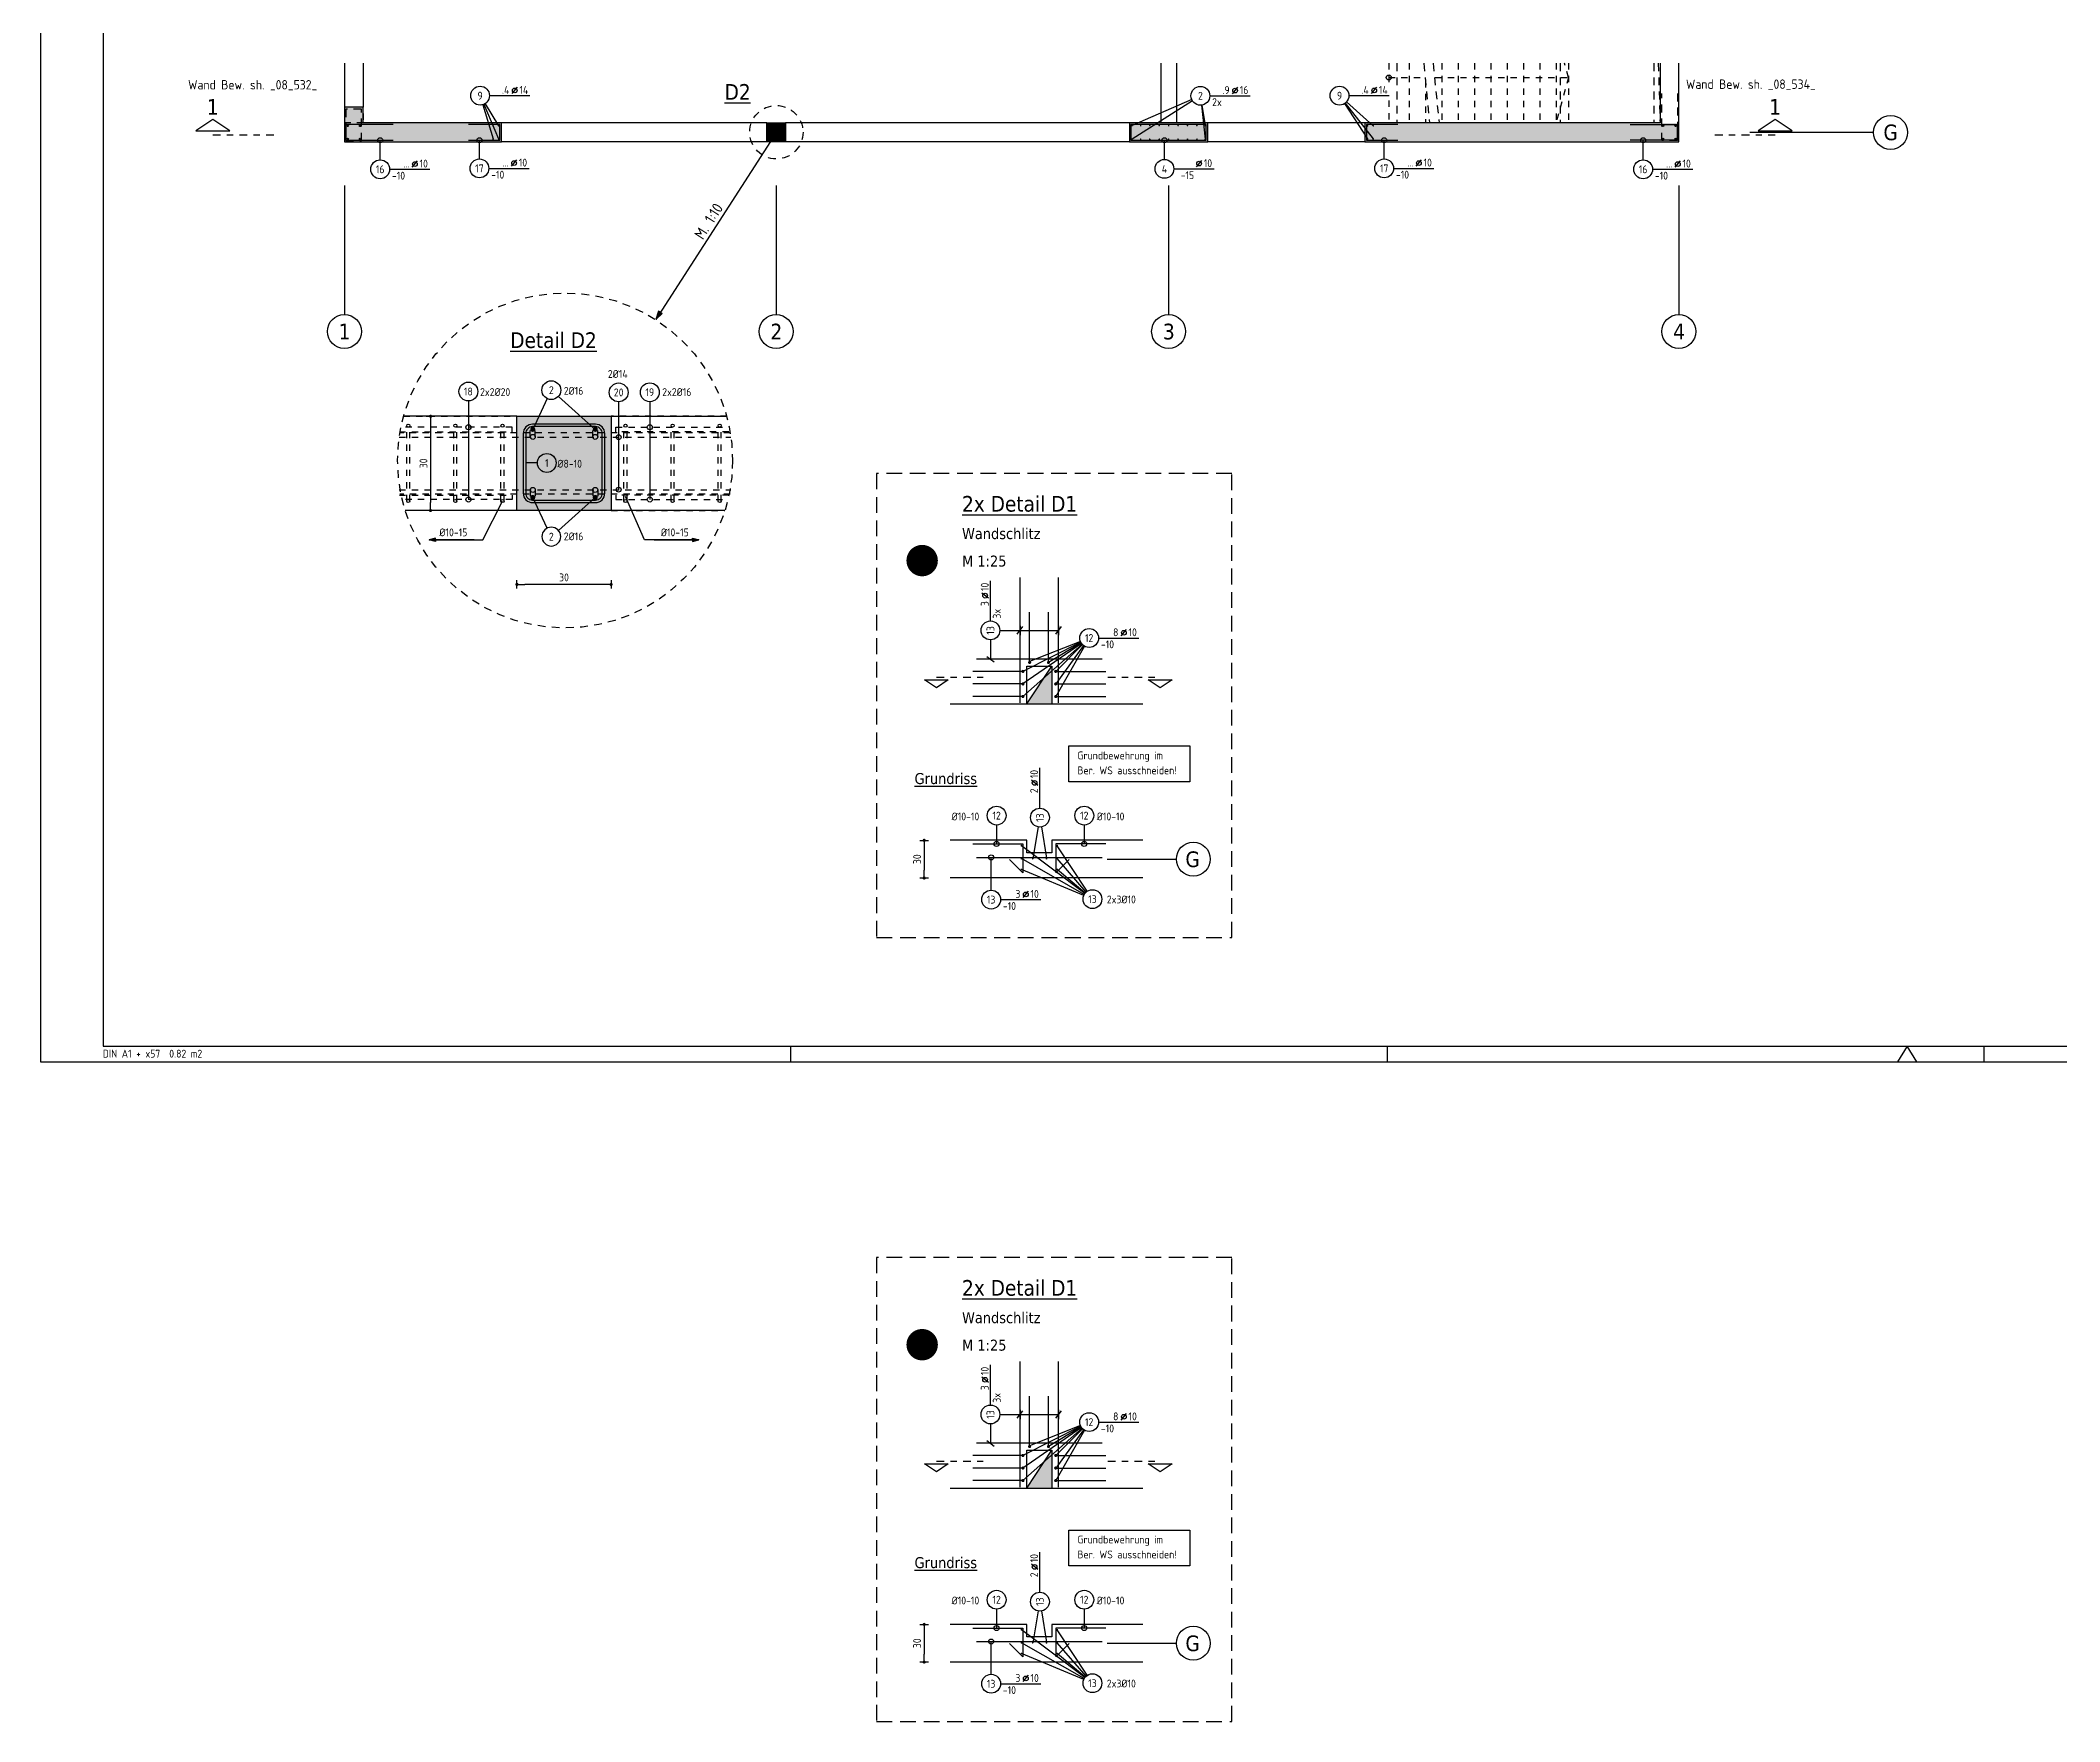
# Model space of a CAD drawing. Extents: x 44 to 147, y 26 to 69.
# Drawn here: x 43.89 to 76.04, y 25.52 to 52.3 of the extents above; entities that cross this region are included whole.
import ezdxf
from ezdxf.enums import TextEntityAlignment as Align

# ---------------------------------------------------------------- set-up
doc = ezdxf.new("R2010")
doc.units = 0
doc.header["$LTSCALE"] = 0.5
for name, pattern in [('AUSGEZOGEN', [1000.01, 1000, 0.01]), ('DASHDOTSMALL', [1.05, 0.5, -0.25, 0.05, -0.25]), ('DOT', [0.175, 0.05, -0.125]), ('HIDDEN', [0.375, 0.25, -0.125]), ('HIDDEN2', [0.187, 0.125, -0.062]), ('HIDDEN4', [0.12, 0.02, -0.1]), ('PUNKT', [0.175, 0.05, -0.125]), ('STRICHLINIE', [0.75, 0.5, -0.25]), ('STRICHPUNKT2', [0.55, 0.25, -0.125, 0.05, -0.125]), ('VERDECKT', [0.375, 0.25, -0.125])]:
    doc.linetypes.add(name, pattern=pattern)
for name, color, linetype in [('ACHSEN', 7, 'Continuous'), ('BETON', 7, 'Continuous'), ('Brüstung EG', 7, 'Continuous'), ('DETAIL', 7, 'Continuous'), ('DRUEBER', 7, 'Continuous'), ('grau_hell', 7, 'Continuous'), ('grau_mittel', 7, 'Continuous'), ('HILFE', 7, 'Continuous'), ('MASSE', 7, 'Continuous'), ('OBJEKT', 7, 'Continuous'), ('RAHMEN', 7, 'Continuous'), ('RND', 7, 'Continuous'), ('SCHNITTE', 7, 'Continuous'), ('SFP_Achsen', 7, 'Continuous'), ('TEXT', 7, 'Continuous'), ('VERDECKT', 7, 'Continuous')]:
    doc.layers.add(name, color=color, linetype=linetype)
doc.layers.add('NOPLOT', color=7, linetype='Continuous', plot=False)
doc.styles.add('helv', font='tahoma.ttf')
doc.styles.add('txt', font='isocp.shx')
doc.dimstyles.new('DOT_I', dxfattribs={"dimscale": 0.5, "dimtxt": 0.25, "dimasz": 0.25, "dimexe": 0.1, "dimexo": 0.3, "dimgap": 0.1, "dimtad": 1, "dimdec": 3, "dimzin": 3, "dimtxsty": 'txt', "dimblk": 'DOT', "dimblk1": 'DOT', "dimblk2": 'DOT', "dimsah": 1, "dimcen": 0.1, "dimse1": 1, "dimse2": 1, "dimazin": 0, "dimtfac": 1, "dimtdec": 4, "dimtix": 1, "dimtmove": 2, "dimatfit": 3, "dimfxl": 0, "dimtvp": 1, "dimtolj": 1, "dimtzin": 0, "dimarcsym": 0})

# ---------------------------------------------------------------- blocks, each defined once
blk = doc.blocks.new('RND_LEI')
at = {"layer": 'RND', "color": 7, "linetype": 'Continuous'}
blk.add_line((1.022, 0.066), (1.19, 0.27), dxfattribs=at)
for centre, radius in [((0, 0), 0.3), ((1.106, 0.168), 0.075)]:
    blk.add_circle(centre, radius, dxfattribs=at)
at = {"layer": 'RND', "color": 7, "linetype": 'Continuous', "style": 'txt'}
blk.add_attdef('POSL', text='', height=0.25, dxfattribs=at).set_placement((0, 0), align=Align.MIDDLE)
blk.add_attdef('ANZ', text='', height=0.25, dxfattribs=at).set_placement((0.931, 0.057), align=Align.RIGHT)
for tag, p in [('DUM', (1.253, 0.057)), ('ABSTD', (1.674, 0.057)), ('POSTXT', (0.374, -0.327))]:
    blk.add_attdef(tag, p, '', height=0.25, dxfattribs=at)
blk = doc.blocks.new('lei_gre')
at = {"layer": 'RND', "color": 7, "linetype": 'Continuous'}
for p, q in [((-0.09, -0.12), (0.09, 0.12)), ((0, 0.15), (0, -0.15))]:
    blk.add_line(p, q, dxfattribs=at)
blk = doc.blocks.new('SCHN-2')
at = {"layer": 'SCHNITTE', "color": 6, "linetype": 'Continuous'}
blk.add_lwpolyline([(0.378, 0.088), (0, 0.34), (-0.378, 0.088)], close=True, dxfattribs=at)
at = {"layer": 'SCHNITTE', "color": 1, "linetype": 'DASHDOTSMALL', "style": 'helv'}
blk.add_attdef('SCHN-2', text='', height=0.35, dxfattribs=at).set_placement((0, 0.45), align=Align.CENTER)
blk = doc.blocks.new('RND_HIN')
at = {"layer": 'RND', "color": 7, "linetype": 'Continuous'}
blk.add_circle((0, 0), 0.3, dxfattribs=at)
at = {"layer": 'RND', "color": 7, "linetype": 'Continuous', "style": 'txt'}
blk.add_attdef('POSI', text='', height=0.25, dxfattribs=at).set_placement((0, 0), align=Align.MIDDLE)
blk = doc.blocks.new('DOT')
at = {"layer": 'MASSE', "color": 7, "linetype": 'Continuous'}
for p, q in [((0, 0), (-1, 0)), ((0, 0.54), (0, -0.54))]:
    blk.add_line(p, q, dxfattribs=at)
at = {"layer": 'MASSE', "color": 7, "linetype": 'Continuous', "const_width": 0.2}
blk.add_lwpolyline([(-0.1, 0, 1), (0.1, 0, 1)], format="xyb", close=True, dxfattribs=at)
blk = doc.blocks.new('*D16')
at = {"layer": 'DEFPOINTS', "color": 0, "linetype": 'AUSGEZOGEN', "transparency": 16777216}
for p in [(57.961, 39.555), (57.961, 38.955), (57.961, 38.955)]:
    blk.add_point(p, dxfattribs=at)
at = {"layer": 'MASSE', "color": 0, "linetype": 'AUSGEZOGEN', "lineweight": -2, "transparency": 16777216}
blk.add_line((57.961, 39.43), (57.961, 39.08), dxfattribs=at)
at = {"layer": 'MASSE', "color": 0, "linetype": 'AUSGEZOGEN', "lineweight": -2, "transparency": 16777216, "xscale": 0.125, "yscale": 0.125, "zscale": 0.125}
for p, rotation in [((57.961, 39.555), 90), ((57.961, 38.955), 270)]:
    blk.add_blockref('DOT', p, dxfattribs=dict(at, rotation=rotation))
at = {"layer": 'MASSE', "color": 0, "linetype": 'AUSGEZOGEN', "transparency": 16777216, "insert": (57.848, 39.255), "char_height": 0.125, "attachment_point": 5, "rotation": 90, "style": 'txt'}
blk.add_mtext('\\A1;30', dxfattribs=at)
blk = doc.blocks.new('Pfeillinie')
at = {"layer": 'TEXT', "linetype": 'Continuous'}
blk.add_hatch(color=7, dxfattribs=at).paths.add_polyline_path([(0, 0), (-0.8, 0.2), (-0.8, 0), (-0.8, -0.2)])
at = {"layer": 'TEXT', "color": 7, "linetype": 'Continuous'}
for p, q in [((-0.8, 0), (-0.8, 0.2)), ((-0.8, 0.2), (0, 0)), ((-0.8, 0), (-0.8, -0.2)), ((-0.8, -0.2), (0, 0))]:
    blk.add_line(p, q, dxfattribs=at)
blk = doc.blocks.new('*D17')
at = {"layer": 'DEFPOINTS', "color": 0, "linetype": 'AUSGEZOGEN', "transparency": 16777216}
for p in [(50.101, 46.309), (50.101, 44.809), (50.101, 44.809)]:
    blk.add_point(p, dxfattribs=at)
at = {"layer": 'MASSE', "color": 0, "linetype": 'AUSGEZOGEN', "lineweight": -2, "transparency": 16777216}
blk.add_line((50.101, 46.184), (50.101, 44.934), dxfattribs=at)
at = {"layer": 'MASSE', "color": 0, "linetype": 'AUSGEZOGEN', "lineweight": -2, "transparency": 16777216, "xscale": 0.125, "yscale": 0.125, "zscale": 0.125}
for p, rotation in [((50.101, 46.309), 90), ((50.101, 44.809), 270)]:
    blk.add_blockref('DOT', p, dxfattribs=dict(at, rotation=rotation))
at = {"layer": 'MASSE', "color": 0, "linetype": 'AUSGEZOGEN', "transparency": 16777216, "insert": (49.988, 45.559), "char_height": 0.125, "attachment_point": 5, "rotation": 90, "style": 'txt'}
blk.add_mtext('\\A1;30', dxfattribs=at)
blk = doc.blocks.new('*D18')
at = {"layer": 'DEFPOINTS', "color": 0, "linetype": 'AUSGEZOGEN', "transparency": 16777216}
for p in [(51.476, 43.631), (51.476, 43.631), (52.976, 43.631)]:
    blk.add_point(p, dxfattribs=at)
at = {"layer": 'MASSE', "color": 0, "linetype": 'AUSGEZOGEN', "lineweight": -2, "transparency": 16777216}
blk.add_line((52.851, 43.631), (51.601, 43.631), dxfattribs=at)
at = {"layer": 'MASSE', "color": 0, "linetype": 'AUSGEZOGEN', "lineweight": -2, "transparency": 16777216, "xscale": 0.125, "yscale": 0.125, "zscale": 0.125, "rotation": 180}
blk.add_blockref('DOT', (51.476, 43.631), dxfattribs=at)
at = {"layer": 'MASSE', "color": 0, "linetype": 'AUSGEZOGEN', "lineweight": -2, "transparency": 16777216, "xscale": 0.125, "yscale": 0.125, "zscale": 0.125}
blk.add_blockref('DOT', (52.976, 43.631), dxfattribs=at)
at = {"layer": 'MASSE', "color": 0, "linetype": 'AUSGEZOGEN', "transparency": 16777216, "insert": (52.226, 43.743), "char_height": 0.125, "attachment_point": 5, "style": 'txt'}
blk.add_mtext('\\A1;30', dxfattribs=at)
blk = doc.blocks.new('A1-57-0')
at = {"layer": 'RAHMEN'}
for p, q in [((0, 59.4), (0, 0)), ((0, 0), (137.9, 0))]:
    blk.add_line(p, q, dxfattribs=at)
at = {"layer": 'RAHMEN', "color": 5}
for p, q in [((2, 58.9), (2, 0.5)), ((2, 0.5), (137.4, 0.5))]:
    blk.add_line(p, q, dxfattribs=at)
at = {"layer": 'RAHMEN', "color": 7}
for p, q in [((23.9, 0), (23.9, 0.5)), ((42.9, 0), (42.9, 0.5)), ((61.9, 0), (61.9, 0.5))]:
    blk.add_line(p, q, dxfattribs=at)
at = {"layer": 'RAHMEN', "color": 7, "linetype": 'Continuous'}
for p, q in [((59.45, 0.5), (59.14, 0)), ((59.76, 0), (59.45, 0.5))]:
    blk.add_line(p, q, dxfattribs=at)
at = {"layer": 'RAHMEN', "color": 7, "style": 'txt'}
blk.add_text('DIN A1 + x57  0.82 m2', height=0.25, dxfattribs=at).set_placement((1.989, 0.133))
blk = doc.blocks.new('SCHN-1')
at = {"layer": 'SCHNITTE', "color": 5, "linetype": 'Continuous'}
blk.add_lwpolyline([(0.54, 0.125), (0, 0.485), (-0.54, 0.125)], close=True, dxfattribs=at)
at = {"layer": 'SCHNITTE', "color": 6, "linetype": 'Continuous', "style": 'helv'}
blk.add_attdef('SCHN-1', text='', height=0.5, dxfattribs=at).set_placement((0, 0.635), align=Align.CENTER)
blk = doc.blocks.new('*D49')
at = {"layer": 'DEFPOINTS', "color": 0, "linetype": 'AUSGEZOGEN', "transparency": 16777216}
for p in [(57.961, 27.068), (57.961, 26.468), (57.961, 26.468)]:
    blk.add_point(p, dxfattribs=at)
at = {"layer": 'MASSE', "color": 0, "linetype": 'AUSGEZOGEN', "lineweight": -2, "transparency": 16777216}
blk.add_line((57.961, 26.943), (57.961, 26.593), dxfattribs=at)
at = {"layer": 'MASSE', "color": 0, "linetype": 'AUSGEZOGEN', "lineweight": -2, "transparency": 16777216, "xscale": 0.125, "yscale": 0.125, "zscale": 0.125}
for p, rotation in [((57.961, 27.068), 90), ((57.961, 26.468), 270)]:
    blk.add_blockref('DOT', p, dxfattribs=dict(at, rotation=rotation))
at = {"layer": 'MASSE', "color": 0, "linetype": 'AUSGEZOGEN', "transparency": 16777216, "insert": (57.848, 26.768), "char_height": 0.125, "attachment_point": 5, "rotation": 90, "style": 'txt'}
blk.add_mtext('\\A1;30', dxfattribs=at)

msp = doc.modelspace()

# ---------------------------------------------------------------- hatches: boundary and pattern name
at = {"layer": 'grau_hell'}
h = msp.add_hatch(color=9, dxfattribs=at)
h.paths.add_polyline_path([(59.5948, 41.7279), (59.6171, 41.7279), (59.9948, 41.7279), (59.9948, 42.2532), (59.8737, 42.1461)])
h.paths.add_polyline_path([(59.8737, 42.1461), (59.9948, 42.2532), (59.9948, 42.3279)])
h = msp.add_hatch(color=9, dxfattribs=at)
h.paths.add_polyline_path([(59.5948, 29.2402), (59.6171, 29.2402), (59.9948, 29.2402), (59.9948, 29.7655), (59.8737, 29.6584)])
h.paths.add_polyline_path([(59.8737, 29.6584), (59.9948, 29.7655), (59.9948, 29.8402)])

# ---------------------------------------------------------------- linework, layer by layer
at = {"layer": 'ACHSEN', "color": 140, "linetype": 'AUSGEZOGEN'}
for p, q in [((73.08, 50.8301), (71.1105, 50.8301)), ((48.7291, 49.9845), (48.7291, 47.9301)), ((55.6041, 49.9845), (55.6041, 47.9301)), ((61.8541, 49.9845), (61.8541, 47.9301)), ((69.9791, 49.9845), (69.9791, 47.9301)), ((60.873, 39.2554), (61.9765, 39.2554)), ((60.873, 26.7677), (61.9765, 26.7677))]:
    msp.add_line(p, q, dxfattribs=at)
at = {"layer": 'BETON', "color": 6, "linetype": 'AUSGEZOGEN'}
for p, q in [((59.5948, 39.5554), (58.3732, 39.5554)), ((59.5948, 39.3554), (59.5948, 39.5554)), ((59.9948, 39.5554), (59.9948, 39.3554)), ((61.4444, 39.5554), (59.9948, 39.5554)), ((59.9948, 39.3554), (59.5948, 39.3554)), ((61.4444, 38.9554), (58.3732, 38.9554)), ((59.5948, 27.0677), (58.3732, 27.0677)), ((59.5948, 26.8677), (59.5948, 27.0677)), ((59.9948, 27.0677), (59.9948, 26.8677)), ((61.4444, 27.0677), (59.9948, 27.0677)), ((59.9948, 26.8677), (59.5948, 26.8677)), ((61.4444, 26.4677), (58.3732, 26.4677))]:
    msp.add_line(p, q, dxfattribs=at)
at = {"layer": 'BETON', "color": 6, "linetype": 'AUSGEZOGEN', "lineweight": -2}
for points in [[(64.9791, 50.6801), (69.9791, 50.6801), (69.9791, 51.9308)], [(69.6791, 51.9308), (69.6791, 50.9801), (64.9791, 50.9801), (64.9791, 50.6801)]]:
    msp.add_lwpolyline(points, dxfattribs=at)
for points in [[(48.7291, 51.2301), (48.7291, 50.6801), (51.2291, 50.6801), (51.2291, 50.9801), (49.0291, 50.9801), (49.0291, 51.2301)], [(55.7541, 50.9801), (55.7541, 50.6801), (55.4541, 50.6801), (55.4541, 50.9801)], [(62.4791, 50.6801), (62.4791, 50.9801), (61.2291, 50.9801), (61.2291, 50.6801)], [(51.4762, 46.3086), (52.9762, 46.3086), (52.9762, 44.8086), (51.4762, 44.8086)]]:
    msp.add_lwpolyline(points, close=True, dxfattribs=at)
at = {"layer": 'Brüstung EG', "color": 102, "linetype": 'DOT'}
for p, q in [((48.7291, 51.9308), (48.7291, 50.9801)), ((49.0291, 51.9308), (49.0291, 50.9801)), ((55.4541, 50.9801), (51.2291, 50.9801)), ((61.2291, 50.9801), (55.7541, 50.9801)), ((55.4541, 50.6801), (51.2291, 50.6801)), ((61.2291, 50.6801), (55.7541, 50.6801)), ((49.6708, 46.3086), (51.4762, 46.3086)), ((54.8158, 46.3086), (52.9762, 46.3086)), ((51.4762, 44.8086), (49.6978, 44.8086)), ((52.9762, 44.8086), (54.7888, 44.8086))]:
    msp.add_line(p, q, dxfattribs=at)
at = {"layer": 'DETAIL', "color": 102, "linetype": 'STRICHLINIE'}
for points in [[(57.2032, 45.3975), (57.2032, 38.0071), (62.859, 38.0071), (62.859, 45.3975)], [(57.2032, 32.9098), (57.2032, 25.5194), (62.859, 25.5194), (62.859, 32.9098)]]:
    msp.add_lwpolyline(points, close=True, dxfattribs=at)
at = {"layer": 'DETAIL', "color": 102, "linetype": 'VERDECKT'}
for centre, radius in [((55.6072, 50.8332), 0.425), ((52.2433, 45.6047), 2.6671)]:
    msp.add_circle(centre, radius, dxfattribs=at)
at = {"layer": 'DRUEBER', "color": 7, "linetype": 'DOT'}
for p, q in [((65.3591, 51.9308), (65.3591, 51.6304)), ((65.6841, 51.9308), (65.6841, 50.9801)), ((66.2041, 51.9308), (66.2041, 50.9801)), ((66.4641, 51.9308), (66.4641, 50.9801)), ((66.7241, 51.9308), (66.7241, 50.9801)), ((66.9841, 51.9308), (66.9841, 50.9801)), ((67.2441, 51.9308), (67.2441, 50.9801)), ((67.5041, 51.9308), (67.5041, 50.9801)), ((67.7641, 51.9308), (67.7641, 50.9801)), ((68.0241, 51.9308), (68.0241, 50.9801)), ((68.2191, 51.7051), (68.1584, 51.9308)), ((68.2191, 51.9308), (68.2191, 50.9801)), ((65.3591, 51.7051), (65.9379, 51.7051)), ((65.9441, 51.6432), (65.9441, 50.9801)), ((66.0997, 51.7051), (68.2191, 51.7051)), ((68.2191, 51.7051), (68.0241, 50.9801)), ((65.3591, 51.3369), (65.3591, 50.9801))]:
    msp.add_line(p, q, dxfattribs=at)
at = {"layer": 'DRUEBER', "color": 7, "linetype": 'PUNKT', "lineweight": -2}
for points in [[(69.6791, 51.9308), (69.6791, 50.9801), (64.9791, 50.9801), (64.9791, 50.6801), (69.9791, 50.6801)], [(69.9791, 50.6801), (69.9791, 51.9308)]]:
    msp.add_lwpolyline(points, dxfattribs=at)
for points in [[(51.2291, 50.6801), (51.2291, 50.9801), (48.7291, 50.9801), (48.7291, 50.6801)], [(55.7541, 50.9801), (55.7541, 50.6801), (55.4541, 50.6801), (55.4541, 50.9801)], [(62.4791, 50.6801), (62.4791, 50.9801), (61.2291, 50.9801), (61.2291, 50.6801)], [(51.4762, 46.3086), (52.9762, 46.3086), (52.9762, 44.8086), (51.4762, 44.8086)]]:
    msp.add_lwpolyline(points, close=True, dxfattribs=at)
at = {"layer": 'grau_mittel', "color": 61}
for points in [[(49.0291, 51.2301), (48.7291, 51.2301), (49.0291, 50.9801), (48.7291, 50.6801)], [(49.0291, 50.9801), (48.7291, 50.6801), (51.2291, 50.9801), (51.2291, 50.6801)], [(55.4541, 50.9801), (55.4541, 50.6801), (55.7541, 50.9801), (55.7541, 50.6801)], [(61.2291, 50.9801), (61.2291, 50.6801), (62.4791, 50.9801), (62.4791, 50.6801)], [(64.9791, 50.9801), (69.9791, 50.9801), (64.9791, 50.6801), (69.9791, 50.6801)], [(51.4762, 46.3086), (52.9762, 46.3086), (51.4762, 44.8086), (52.9762, 44.8086)]]:
    msp.add_solid(points, dxfattribs=at)
at = {"layer": 'HILFE', "color": 102, "linetype": 'HIDDEN'}
for p, q in [((65.9156, 51.9308), (66.0099, 50.9801)), ((66.0658, 51.9308), (66.1601, 50.9801))]:
    msp.add_line(p, q, dxfattribs=at)
at = {"layer": 'HILFE', "color": 102, "linetype": 'AUSGEZOGEN'}
for p, q in [((59.5948, 42.3279), (59.9948, 42.3279)), ((59.5948, 41.7279), (59.5948, 42.3279)), ((59.9948, 42.3279), (59.9948, 41.7279)), ((58.3732, 41.7279), (61.4444, 41.7279)), ((58.3732, 41.7279), (59.6171, 41.7279)), ((60.0171, 41.7279), (61.4444, 41.7279)), ((59.5948, 29.8402), (59.9948, 29.8402)), ((59.5948, 29.2402), (59.5948, 29.8402)), ((59.9948, 29.8402), (59.9948, 29.2402)), ((58.3732, 29.2402), (61.4444, 29.2402)), ((58.3732, 29.2402), (59.6171, 29.2402)), ((60.0171, 29.2402), (61.4444, 29.2402))]:
    msp.add_line(p, q, dxfattribs=at)
for points in [[(60.2644, 41.0582), (62.1897, 41.0582), (62.1897, 40.4872), (60.2644, 40.4872)], [(60.2644, 28.5705), (62.1897, 28.5705), (62.1897, 27.9995), (60.2644, 27.9995)]]:
    msp.add_lwpolyline(points, close=True, dxfattribs=at)
at = {"layer": 'NOPLOT', "color": 191, "linetype": 'AUSGEZOGEN'}
for p, q in [((59.5948, 41.7279), (59.9948, 42.3279)), ((59.5948, 29.2402), (59.9948, 29.8402))]:
    msp.add_line(p, q, dxfattribs=at)
at = {"layer": 'NOPLOT', "color": 191, "linetype": 'Continuous', "const_width": 0.25}
for points in [[(57.8041, 44.0105, 1), (58.0541, 44.0105, 1)], [(57.8041, 31.5228, 1), (58.0541, 31.5228, 1)]]:
    msp.add_lwpolyline(points, format="xyb", close=True, dxfattribs=at)
at = {"layer": 'OBJEKT', "color": 7, "linetype": 'AUSGEZOGEN'}
for p, q in [((48.7291, 51.9308), (48.7291, 51.2301)), ((49.0291, 51.9308), (49.0291, 51.2301)), ((61.7291, 51.9308), (61.7291, 50.9801)), ((61.9791, 51.9308), (61.9791, 50.9801)), ((55.4541, 50.9801), (51.2291, 50.9801)), ((61.2291, 50.9801), (55.7541, 50.9801)), ((64.9791, 50.9801), (62.4791, 50.9801)), ((55.4541, 50.6801), (51.2291, 50.6801)), ((61.2291, 50.6801), (55.7541, 50.6801)), ((64.9791, 50.6801), (62.4791, 50.6801)), ((51.4762, 46.3086), (49.6734, 46.3086)), ((52.9762, 46.3086), (54.8132, 46.3086)), ((51.4762, 44.8086), (49.6989, 44.8086)), ((54.7877, 44.8086), (52.9762, 44.8086))]:
    msp.add_line(p, q, dxfattribs=at)
msp.add_circle((65.3591, 51.7051), 0.04, dxfattribs=at)
at = {"layer": 'RND', "color": 102, "linetype": 'AUSGEZOGEN'}
for p, q in [((50.9327, 51.2716), (51.0966, 50.7251)), ((50.9486, 51.2774), (51.185, 50.7251)), ((50.9682, 51.2875), (51.185, 50.9351)), ((62.2221, 51.3532), (61.271, 50.9386)), ((62.233, 51.3328), (61.271, 50.7216)), ((62.3761, 51.2641), (62.4359, 50.7216)), ((62.3834, 51.2651), (62.4359, 50.9386)), ((64.6567, 51.2895), (65.0232, 50.7251)), ((64.6671, 51.2969), (65.1116, 50.7251)), ((64.6868, 51.3152), (65.1116, 50.9351)), ((49.2989, 50.3921), (49.2989, 50.7051)), ((50.879, 50.4077), (50.879, 50.7051)), ((61.7868, 50.399), (61.7868, 50.7051)), ((65.2863, 50.4077), (65.2863, 50.7051)), ((69.4093, 50.3921), (69.4093, 50.7051)), ((52.136, 46.6253), (52.7243, 46.1009)), ((50.703, 46.5527), (50.703, 44.9836)), ((51.9597, 46.5895), (51.7281, 46.1009)), ((53.0962, 46.5395), (53.0962, 45.14)), ((53.5921, 46.5416), (53.5921, 44.9836)), ((51.8014, 45.565), (51.6262, 45.565)), ((51.9597, 44.5276), (51.7281, 45.0162)), ((52.136, 44.4919), (52.7243, 45.0162)), ((50.793, 44.3408), (50.0792, 44.3408)), ((53.6594, 44.3408), (54.3732, 44.3408)), ((59.1663, 42.8991), (60.1004, 42.8991)), ((59.0163, 42.7491), (59.0163, 42.4406)), ((60.4544, 42.7101), (59.5339, 42.2459)), ((60.4651, 42.6921), (59.5339, 42.0459)), ((60.476, 42.6783), (59.5339, 41.8459)), ((60.449, 42.7223), (59.6403, 42.4012)), ((60.4598, 42.7005), (59.9403, 42.3887)), ((60.4822, 42.6717), (60.0557, 42.2459)), ((60.5001, 42.6564), (60.0557, 42.0459)), ((60.5139, 42.6474), (60.0557, 41.8459)), ((59.1146, 39.7988), (59.1146, 39.4975)), ((59.7784, 39.7697), (59.6898, 39.2636)), ((59.828, 39.7694), (59.9079, 39.2705)), ((60.5102, 39.7988), (60.5102, 39.4975)), ((59.027, 38.7606), (59.027, 39.283)), ((60.5206, 38.7093), (59.5094, 39.4703)), ((60.5102, 38.6934), (59.5094, 39.2636)), ((60.558, 38.7444), (60.0803, 39.4703)), ((60.5421, 38.7323), (60.0803, 39.2636)), ((60.5021, 38.6769), (59.5094, 39.0913)), ((60.5258, 38.7158), (60.0803, 39.0913)), ((59.0163, 30.2615), (59.0163, 29.953)), ((59.1663, 30.4115), (60.1004, 30.4115)), ((60.449, 30.2346), (59.6403, 29.9135)), ((60.4544, 30.2224), (59.5339, 29.7582)), ((60.4651, 30.2044), (59.5339, 29.5582)), ((60.476, 30.1906), (59.5339, 29.3582)), ((60.4598, 30.2128), (59.9403, 29.901)), ((60.4822, 30.184), (60.0557, 29.7582)), ((60.5001, 30.1687), (60.0557, 29.5582)), ((60.5139, 30.1597), (60.0557, 29.3582)), ((59.1146, 27.3111), (59.1146, 27.0098)), ((59.7784, 27.2821), (59.6898, 26.7759)), ((59.828, 27.2817), (59.9079, 26.7828)), ((60.5102, 27.3111), (60.5102, 27.0098)), ((59.027, 26.2729), (59.027, 26.7953)), ((60.5206, 26.2216), (59.5094, 26.9826)), ((60.5102, 26.2057), (59.5094, 26.7759)), ((60.558, 26.2567), (60.0803, 26.9826)), ((60.5421, 26.2446), (60.0803, 26.7759)), ((60.5021, 26.1892), (59.5094, 26.6036)), ((60.5258, 26.2281), (60.0803, 26.6036))]:
    msp.add_line(p, q, dxfattribs=at)
at = {"layer": 'RND', "color": 7, "linetype": 'AUSGEZOGEN'}
for p, q in [((51.0396, 51.4153), (51.6796, 51.4153)), ((62.5096, 51.4132), (63.1496, 51.4132)), ((64.725, 51.4153), (65.365, 51.4153)), ((55.6072, 50.8332), (53.6864, 47.8477)), ((49.4489, 50.2421), (50.0889, 50.2421)), ((51.029, 50.2577), (51.669, 50.2577)), ((61.9368, 50.249), (62.5768, 50.249)), ((65.4363, 50.2577), (66.0763, 50.2577)), ((69.5593, 50.2421), (70.1993, 50.2421)), ((59.0163, 43.0491), (59.0163, 43.6891)), ((60.7384, 42.7776), (61.3784, 42.7776)), ((59.8042, 40.0675), (59.8042, 40.7075)), ((59.177, 38.6106), (59.817, 38.6106)), ((59.0163, 30.5615), (59.0163, 31.2015)), ((60.7384, 30.29), (61.3784, 30.29)), ((59.8042, 27.5798), (59.8042, 28.2198)), ((59.177, 26.1229), (59.817, 26.1229))]:
    msp.add_line(p, q, dxfattribs=at)
at = {"layer": 'RND', "color": 7, "linetype": 'HIDDEN2'}
for p, q in [((49.7216, 44.9586), (49.7216, 46.1586)), ((49.7716, 44.9586), (49.7716, 46.1586)), ((50.4716, 44.9586), (50.4716, 46.1586)), ((50.5216, 44.9586), (50.5216, 46.1586)), ((51.2216, 44.9586), (51.2216, 46.1586)), ((51.2716, 44.9586), (51.2716, 46.1586)), ((53.1808, 44.9586), (53.1808, 46.1586)), ((53.2308, 44.9586), (53.2308, 46.1586)), ((53.9308, 44.9586), (53.9308, 46.1586)), ((53.9808, 44.9586), (53.9808, 46.1586)), ((54.6808, 44.9586), (54.6808, 46.1586)), ((54.7308, 44.9586), (54.7308, 46.1586))]:
    msp.add_line(p, q, dxfattribs=at)
at = {"layer": 'RND', "color": 7, "linetype": 'HIDDEN4'}
for p, q in [((51.6881, 45.9809), (51.6881, 46.1009)), ((51.7681, 45.9809), (51.7681, 46.1009)), ((52.6843, 45.9809), (52.6843, 46.1009)), ((52.7643, 45.9809), (52.7643, 46.1009)), ((51.6881, 45.1362), (51.6881, 45.0162)), ((51.7681, 45.1362), (51.7681, 45.0162)), ((52.6843, 45.1362), (52.6843, 45.0162)), ((52.7643, 45.1362), (52.7643, 45.0162))]:
    msp.add_line(p, q, dxfattribs=at)
at = {"layer": 'RND', "color": 1, "linetype": 'HIDDEN'}
msp.add_lwpolyline([(69.9568, 51.4495), (69.9568, 50.6995), (69.7068, 50.6995), (69.7068, 51.4495)], dxfattribs=at)
msp.add_lwpolyline([(48.7513, 50.6995), (49.0013, 50.6995), (49.0013, 51.1995), (48.7513, 51.1995)], close=True, dxfattribs=at)
at = {"layer": 'RND', "color": 1, "linetype": 'AUSGEZOGEN'}
for points in [[(49.5041, 50.9551), (48.7541, 50.9551), (48.7541, 50.7051), (49.5041, 50.7051)], [(50.7041, 50.7051), (51.2041, 50.7051), (51.2041, 50.9551), (50.7041, 50.9551)], [(65.5041, 50.9551), (65.0041, 50.9551), (65.0041, 50.7051), (65.5041, 50.7051)], [(69.2041, 50.9551), (69.9541, 50.9551), (69.9541, 50.7051), (69.2041, 50.7051)], [(59.4892, 41.7426), (59.4892, 43.7426)], [(60.1004, 41.7426), (60.1004, 43.7426)], [(59.6403, 42.3887), (59.6403, 43.1887)], [(59.9403, 42.3887), (59.9403, 43.1887)], [(59.5339, 42.2459), (58.7339, 42.2459)], [(60.7948, 42.4406), (58.7948, 42.4406)], [(60.0557, 42.2459), (60.8557, 42.2459)], [(59.5339, 42.0459), (58.7339, 42.0459)], [(59.5339, 41.8459), (58.7339, 41.8459)], [(60.0557, 42.0459), (60.8557, 42.0459)], [(60.0557, 41.8459), (60.8557, 41.8459)], [(58.7339, 39.4975), (59.5339, 39.4975), (59.5339, 39.0375), (59.3218, 39.2496)], [(58.7948, 39.283), (60.7948, 39.283)], [(60.8557, 39.4975), (60.0557, 39.4975), (60.0557, 39.0375), (60.2678, 39.2496)], [(59.4892, 29.2549), (59.4892, 31.2549)], [(60.1004, 29.2549), (60.1004, 31.2549)], [(59.6403, 29.901), (59.6403, 30.701)], [(59.9403, 29.901), (59.9403, 30.701)], [(60.7948, 29.953), (58.7948, 29.953)], [(59.5339, 29.7582), (58.7339, 29.7582)], [(60.0557, 29.7582), (60.8557, 29.7582)], [(59.5339, 29.5582), (58.7339, 29.5582)], [(59.5339, 29.3582), (58.7339, 29.3582)], [(60.0557, 29.5582), (60.8557, 29.5582)], [(60.0557, 29.3582), (60.8557, 29.3582)], [(58.7339, 27.0098), (59.5339, 27.0098), (59.5339, 26.5498), (59.3218, 26.7619)], [(60.8557, 27.0098), (60.0557, 27.0098), (60.0557, 26.5498), (60.2678, 26.7619)], [(58.7948, 26.7953), (60.7948, 26.7953)]]:
    msp.add_lwpolyline(points, dxfattribs=at)
at = {"layer": 'RND', "color": 7, "linetype": 'AUSGEZOGEN'}
for points, const_width in [([(51.1028, 50.9351, -1), (51.0903, 50.9351, -1)], 0.0125), ([(51.1912, 50.9351, -1), (51.1787, 50.9351, -1)], 0.0125), ([(55.4982, 50.9386, 1), (55.5107, 50.9386, 1)], 0.0125), ([(55.5005, 50.9386, 1), (55.5085, 50.9386, 1)], 0.008), ([(55.6975, 50.9386, 1), (55.71, 50.9386, 1)], 0.0125), ([(55.7077, 50.9386, -1), (55.6997, 50.9386, -1)], 0.008), ([(61.2647, 50.9386, 1), (61.2772, 50.9386, 1)], 0.0125), ([(61.4019, 50.9386, 1), (61.4144, 50.9386, 1)], 0.0125), ([(61.4042, 50.9386, 1), (61.4122, 50.9386, 1)], 0.008), ([(61.5479, 50.9386, 1), (61.5604, 50.9386, 1)], 0.0125), ([(61.5502, 50.9386, 1), (61.5582, 50.9386, 1)], 0.008), ([(61.6979, 50.9386, 1), (61.7104, 50.9386, 1)], 0.0125), ([(61.7002, 50.9386, 1), (61.7082, 50.9386, 1)], 0.008), ([(61.8479, 50.9386, 1), (61.8604, 50.9386, 1)], 0.0125), ([(61.8502, 50.9386, 1), (61.8582, 50.9386, 1)], 0.008), ([(61.9979, 50.9386, 1), (62.0104, 50.9386, 1)], 0.0125), ([(62.0002, 50.9386, 1), (62.0082, 50.9386, 1)], 0.008), ([(62.1479, 50.9386, 1), (62.1604, 50.9386, 1)], 0.0125), ([(62.1502, 50.9386, 1), (62.1582, 50.9386, 1)], 0.008), ([(62.2979, 50.9386, 1), (62.3104, 50.9386, 1)], 0.0125), ([(62.3002, 50.9386, 1), (62.3082, 50.9386, 1)], 0.008), ([(62.4297, 50.9386, 1), (62.4422, 50.9386, 1)], 0.0125), ([(62.4319, 50.9386, 1), (62.4399, 50.9386, 1)], 0.008), ([(65.017, 50.9351, 1), (65.0295, 50.9351, 1)], 0.0125), ([(65.1054, 50.9351, 1), (65.1179, 50.9351, 1)], 0.0125), ([(51.1028, 50.7251, 1), (51.0903, 50.7251, 1)], 0.0125), ([(51.1912, 50.7251, 1), (51.1787, 50.7251, 1)], 0.0125), ([(55.4982, 50.7216, 1), (55.5107, 50.7216, 1)], 0.0125), ([(55.5005, 50.7216, -1), (55.5085, 50.7216, -1)], 0.008), ([(55.6975, 50.7216, 1), (55.71, 50.7216, 1)], 0.0125), ([(55.7077, 50.7216, 1), (55.6997, 50.7216, 1)], 0.008), ([(61.2647, 50.7216, 1), (61.2772, 50.7216, 1)], 0.0125), ([(61.4019, 50.7216, 1), (61.4144, 50.7216, 1)], 0.0125), ([(61.4042, 50.7216, -1), (61.4122, 50.7216, -1)], 0.008), ([(61.5479, 50.7216, 1), (61.5604, 50.7216, 1)], 0.0125), ([(61.5502, 50.7216, -1), (61.5582, 50.7216, -1)], 0.008), ([(61.6979, 50.7216, 1), (61.7104, 50.7216, 1)], 0.0125), ([(61.7002, 50.7216, -1), (61.7082, 50.7216, -1)], 0.008), ([(61.8479, 50.7216, 1), (61.8604, 50.7216, 1)], 0.0125), ([(61.8502, 50.7216, -1), (61.8582, 50.7216, -1)], 0.008), ([(61.9979, 50.7216, 1), (62.0104, 50.7216, 1)], 0.0125), ([(62.0002, 50.7216, -1), (62.0082, 50.7216, -1)], 0.008), ([(62.1479, 50.7216, 1), (62.1604, 50.7216, 1)], 0.0125), ([(62.1502, 50.7216, -1), (62.1582, 50.7216, -1)], 0.008), ([(62.2979, 50.7216, 1), (62.3104, 50.7216, 1)], 0.0125), ([(62.3002, 50.7216, -1), (62.3082, 50.7216, -1)], 0.008), ([(62.4297, 50.7216, 1), (62.4422, 50.7216, 1)], 0.0125), ([(65.017, 50.7251, -1), (65.0295, 50.7251, -1)], 0.0125), ([(65.1054, 50.7251, -1), (65.1179, 50.7251, -1)], 0.0125), ([(51.7081, 46.1009, 1), (51.7481, 46.1009, 1)], 0.04), ([(52.7443, 46.1009, -1), (52.7043, 46.1009, -1)], 0.04), ([(51.7081, 45.0162, -1), (51.7481, 45.0162, -1)], 0.04), ([(52.7443, 45.0162, 1), (52.7043, 45.0162, 1)], 0.04), ([(59.5464, 42.2459, -1), (59.5214, 42.2459, -1)], 0.025), ([(59.6403, 42.3762, -1), (59.6403, 42.4012, -1)], 0.025), ([(59.9403, 42.3762, -1), (59.9403, 42.4012, -1)], 0.025), ([(60.0432, 42.2459, 1), (60.0682, 42.2459, 1)], 0.025), ([(59.5464, 42.0459, -1), (59.5214, 42.0459, -1)], 0.025), ([(59.5464, 41.8459, -1), (59.5214, 41.8459, -1)], 0.025), ([(60.0432, 42.0459, 1), (60.0682, 42.0459, 1)], 0.025), ([(60.0432, 41.8459, 1), (60.0682, 41.8459, 1)], 0.025), ([(59.5024, 39.4703, 1), (59.5164, 39.4703, 1)], 0.014), ([(59.5024, 39.2636, 1), (59.5164, 39.2636, 1)], 0.014), ([(59.6828, 39.2636, 1), (59.6968, 39.2636, 1)], 0.014), ([(59.902, 39.2636, 1), (59.916, 39.2636, 1)], 0.014), ([(60.0873, 39.4703, -1), (60.0733, 39.4703, -1)], 0.014), ([(60.0873, 39.2636, -1), (60.0733, 39.2636, -1)], 0.014), ([(59.5024, 39.0913, 1), (59.5164, 39.0913, 1)], 0.014), ([(60.0873, 39.0913, -1), (60.0733, 39.0913, -1)], 0.014), ([(59.6403, 29.8885, -1), (59.6403, 29.9135, -1)], 0.025), ([(59.9403, 29.8885, -1), (59.9403, 29.9135, -1)], 0.025), ([(59.5464, 29.7582, -1), (59.5214, 29.7582, -1)], 0.025), ([(59.5464, 29.5582, -1), (59.5214, 29.5582, -1)], 0.025), ([(60.0432, 29.7582, 1), (60.0682, 29.7582, 1)], 0.025), ([(60.0432, 29.5582, 1), (60.0682, 29.5582, 1)], 0.025), ([(59.5464, 29.3582, -1), (59.5214, 29.3582, -1)], 0.025), ([(60.0432, 29.3582, 1), (60.0682, 29.3582, 1)], 0.025), ([(59.5024, 26.9826, 1), (59.5164, 26.9826, 1)], 0.014), ([(59.5024, 26.7759, 1), (59.5164, 26.7759, 1)], 0.014), ([(59.6828, 26.7759, 1), (59.6968, 26.7759, 1)], 0.014), ([(59.902, 26.7759, 1), (59.916, 26.7759, 1)], 0.014), ([(60.0873, 26.9826, -1), (60.0733, 26.9826, -1)], 0.014), ([(60.0873, 26.7759, -1), (60.0733, 26.7759, -1)], 0.014), ([(59.5024, 26.6036, 1), (59.5164, 26.6036, 1)], 0.014), ([(60.0873, 26.6036, -1), (60.0733, 26.6036, -1)], 0.014)]:
    msp.add_lwpolyline(points, format="xyb", close=True, dxfattribs=dict(at, const_width=const_width))
at = {"layer": 'RND', "color": 1, "linetype": 'AUSGEZOGEN'}
for points in [[(55.5041, 50.7051), (55.7041, 50.7051, 0.4142136), (55.7341, 50.7351), (55.7341, 50.9251, 0.4142136), (55.7041, 50.9551), (55.5041, 50.9551, 0.4142136), (55.4741, 50.9251), (55.4741, 50.7351, 0.4142136)], [(51.7262, 44.9336), (52.7262, 44.9336, 0.4142136), (52.8762, 45.0836), (52.8762, 46.0336, 0.4142136), (52.7262, 46.1836), (51.7262, 46.1836, 0.4142136), (51.5762, 46.0336), (51.5762, 45.0836, 0.4142136)], [(51.7262, 44.9736), (52.7262, 44.9736, 0.4142136), (52.8362, 45.0836), (52.8362, 46.0336, 0.4142136), (52.7262, 46.1436), (51.7262, 46.1436, 0.4142136), (51.6162, 46.0336), (51.6162, 45.0836, 0.4142136)]]:
    msp.add_lwpolyline(points, format="xyb", close=True, dxfattribs=at)
msp.add_lwpolyline([(61.2541, 50.7051), (62.4541, 50.7051), (62.4541, 50.9551), (61.2541, 50.9551)], close=True, dxfattribs=at)
at = {"layer": 'RND', "color": 7, "linetype": 'HIDDEN2'}
for points in [[(49.6042, 46.0632), (51.4009, 46.0632), (51.4009, 46.1336), (49.6155, 46.1336)], [(54.8734, 46.0475), (49.6132, 46.0475)], [(54.8482, 46.0632), (53.0515, 46.0632), (53.0515, 46.1336), (54.8369, 46.1336)], [(49.6024, 45.9771), (54.8842, 45.9771)], [(49.6024, 45.14), (54.8842, 45.14)], [(49.6042, 45.0539), (51.4009, 45.0539), (51.4009, 44.9836), (49.6155, 44.9836)], [(54.8734, 45.0696), (49.6132, 45.0696)], [(54.8482, 45.0539), (53.0515, 45.0539), (53.0515, 44.9836), (54.8369, 44.9836)]]:
    msp.add_lwpolyline(points, dxfattribs=at)
at = {"layer": 'RND', "color": 102, "linetype": 'AUSGEZOGEN'}
for points in [[(54.3732, 44.3408), (53.5094, 44.3408), (53.2058, 45.0317)], [(50.0792, 44.3408), (50.9338, 44.3408), (51.2466, 44.9586)]]:
    msp.add_lwpolyline(points, dxfattribs=at)
at = {"layer": 'RND', "color": 7, "linetype": 'AUSGEZOGEN'}
for centre, radius in [((48.7803, 50.9351), 0.0125), ((48.9806, 50.9351), 0.0125), ((69.7276, 50.9351), 0.0125), ((69.9279, 50.9351), 0.0125), ((48.7803, 50.7251), 0.0125), ((48.9806, 50.7251), 0.0125), ((49.2989, 50.7051), 0.04), ((50.879, 50.7051), 0.04), ((61.7868, 50.7051), 0.04), ((65.2863, 50.7051), 0.04), ((69.4093, 50.7051), 0.04), ((69.7276, 50.7251), 0.0125), ((69.9279, 50.7251), 0.0125), ((49.7466, 46.1586), 0.025), ((50.4966, 46.1586), 0.025), ((50.703, 46.1336), 0.04), ((51.2466, 46.1586), 0.025), ((51.7281, 45.9809), 0.04), ((52.7243, 45.9809), 0.04), ((53.0962, 45.9771), 0.04), ((53.2058, 46.1586), 0.025), ((53.5921, 46.1336), 0.04), ((53.9558, 46.1586), 0.025), ((54.7058, 46.1586), 0.025), ((50.703, 44.9836), 0.04), ((51.7281, 45.1362), 0.04), ((52.7243, 45.1362), 0.04), ((53.0962, 45.14), 0.04), ((53.5921, 44.9836), 0.04), ((49.7466, 44.9586), 0.025), ((50.4966, 44.9586), 0.025), ((51.2466, 44.9586), 0.025), ((53.2058, 44.9586), 0.025), ((53.9558, 44.9586), 0.025), ((54.7058, 44.9586), 0.025), ((59.027, 39.283), 0.04), ((59.1146, 39.4975), 0.04), ((60.5102, 39.4975), 0.04), ((59.1146, 27.0098), 0.04), ((60.5102, 27.0098), 0.04), ((59.027, 26.7953), 0.04)]:
    msp.add_circle(centre, radius, dxfattribs=at)
at = {"layer": 'SCHNITTE', "color": 5, "linetype": 'STRICHPUNKT2'}
for p, q in [((46.6326, 50.793), (47.6484, 50.793)), ((70.5519, 50.793), (71.5105, 50.793))]:
    msp.add_line(p, q, dxfattribs=at)
at = {"layer": 'SCHNITTE', "color": 6, "linetype": 'STRICHPUNKT2'}
for p, q in [((58.1556, 42.1551), (58.9002, 42.1551)), ((60.8831, 42.1551), (61.7185, 42.1551)), ((58.1556, 29.6674), (58.9002, 29.6674)), ((60.8831, 29.6674), (61.7185, 29.6674))]:
    msp.add_line(p, q, dxfattribs=at)
at = {"layer": 'SFP_Achsen', "color": 7, "linetype": 'AUSGEZOGEN'}
for centre in [(73.3505, 50.8301), (48.7291, 47.6596), (55.6041, 47.6596), (61.8541, 47.6596), (69.9791, 47.6596), (62.247, 39.2554), (62.247, 26.7677)]:
    msp.add_circle(centre, 0.2705, dxfattribs=at)
at = {"layer": 'VERDECKT', "color": 7, "linetype": 'HIDDEN'}
for p, q in [((65.4891, 51.9308), (65.4891, 50.9801)), ((68.0891, 51.9308), (68.0891, 50.9801)), ((69.5791, 51.9308), (69.5791, 50.9801)), ((69.6517, 51.9308), (69.6791, 50.9801))]:
    msp.add_line(p, q, dxfattribs=at)

# ---------------------------------------------------------------- block references
at = {"layer": 'RAHMEN', "color": 7, "linetype": 'AUSGEZOGEN', "xscale": 0.5, "yscale": 0.5, "zscale": 0.5}
msp.add_blockref('A1-57-0', (43.8878, 36.0287), dxfattribs=at)
at = {"layer": 'RND', "color": 7, "linetype": 'AUSGEZOGEN', "xscale": 0.5, "yscale": 0.5, "zscale": 0.5}
for name, p, values in [('RND_LEI', (50.8896, 51.4153), {'POSL': '9', 'DUM': '14', 'ANZ': '.4'}), ('RND_LEI', (62.3596, 51.4132), {'POSL': '2', 'DUM': '16', 'ANZ': '.9', 'POSTXT': '2x'}), ('RND_LEI', (64.575, 51.4153), {'POSL': '9', 'DUM': '14', 'ANZ': '.4'}), ('RND_LEI', (49.2989, 50.2421), {'POSL': '16', 'DUM': '10', 'ANZ': '...', 'POSTXT': '-10'}), ('RND_LEI', (50.879, 50.2577), {'POSL': '17', 'DUM': '10', 'ANZ': '...', 'POSTXT': '-10'}), ('RND_LEI', (61.7868, 50.249), {'POSL': '4', 'DUM': '10', 'POSTXT': ' -15'}), ('RND_LEI', (65.2863, 50.2577), {'POSL': '17', 'DUM': '10', 'ANZ': '...', 'POSTXT': '-10'}), ('RND_LEI', (69.4093, 50.2421), {'POSL': '16', 'DUM': '10', 'ANZ': '...', 'POSTXT': '-10'}), ('RND_HIN', (50.703, 46.7027), {'POSI': '18'}), ('RND_HIN', (52.024, 46.7251), {'POSI': '2'}), ('RND_HIN', (53.0962, 46.6895), {'POSI': '20'}), ('RND_HIN', (53.5921, 46.6916), {'POSI': '19'}), ('RND_HIN', (51.9514, 45.565), {'POSI': '1'}), ('RND_LEI', (60.5884, 42.7776), {'POSL': '12', 'DUM': '10', 'ANZ': '8', 'POSTXT': '-10'}), ('RND_HIN', (59.1146, 39.9488), {'POSI': '12'}), ('RND_HIN', (60.5102, 39.9488), {'POSI': '12'}), ('RND_LEI', (59.027, 38.6106), {'POSL': '13', 'DUM': '10', 'ANZ': '3', 'POSTXT': '-10'}), ('RND_HIN', (60.6405, 38.6191), {'POSI': '13'}), ('RND_LEI', (60.5884, 30.29), {'POSL': '12', 'DUM': '10', 'ANZ': '8', 'POSTXT': '-10'}), ('RND_HIN', (59.1146, 27.4611), {'POSI': '12'}), ('RND_HIN', (60.5102, 27.4611), {'POSI': '12'}), ('RND_LEI', (59.027, 26.1229), {'POSL': '13', 'DUM': '10', 'ANZ': '3', 'POSTXT': '-10'}), ('RND_HIN', (60.6405, 26.1314), {'POSI': '13'})]:
    msp.add_blockref(name, p, dxfattribs=at).add_auto_attribs(values)
at = {"layer": 'RND', "color": 7, "linetype": 'AUSGEZOGEN', "xscale": 0.175, "yscale": 0.175, "zscale": 0.175, "rotation": 237.2433680168144}
msp.add_blockref('Pfeillinie', (53.6864, 47.8477), dxfattribs=at)
at = {"layer": 'RND', "color": 7, "linetype": 'AUSGEZOGEN'}
ref = msp.add_blockref('RND_HIN', (52.024, 44.3921), dxfattribs=dict(at, xscale=-0.5, yscale=0.5, zscale=0.5, rotation=180))
ref.add_attrib('POSI', '2', dxfattribs={"color": 7, "linetype": 'Continuous', "height": 0.125, "style": 'txt'}).set_placement((52.024, 44.3921), align=Align.MIDDLE)
at = {"layer": 'RND', "color": 102, "linetype": 'AUSGEZOGEN'}
for name, p, xscale, yscale, zscale in [('Pfeillinie', (50.0792, 44.3408), -0.125, 0.125, 0.125), ('Pfeillinie', (54.3732, 44.3408), 0.125, 0.125, 0.125), ('lei_gre', (59.4892, 42.8991), 0.5, 0.5, 0.5), ('lei_gre', (60.1004, 42.8991), 0.5, 0.5, 0.5), ('lei_gre', (59.4892, 30.4115), 0.5, 0.5, 0.5), ('lei_gre', (60.1004, 30.4115), 0.5, 0.5, 0.5)]:
    msp.add_blockref(name, p, dxfattribs=dict(at, xscale=xscale, yscale=yscale, zscale=zscale))
at = {"layer": 'RND', "color": 7, "linetype": 'AUSGEZOGEN', "xscale": 0.5, "yscale": 0.5, "zscale": 0.5, "rotation": 90}
for p, values in [((59.0163, 42.8991), {'POSL': '13', 'DUM': '10', 'ANZ': '3', 'POSTXT': '3x'}), ((59.8042, 39.9175), {'POSL': '13', 'DUM': '10', 'ANZ': '2'}), ((59.0163, 30.4115), {'POSL': '13', 'DUM': '10', 'ANZ': '3', 'POSTXT': '3x'}), ((59.8042, 27.4298), {'POSL': '13', 'DUM': '10', 'ANZ': '2'})]:
    msp.add_blockref('RND_LEI', p, dxfattribs=at).add_auto_attribs(values)
at = {"layer": 'RND', "color": 102, "linetype": 'AUSGEZOGEN', "xscale": 0.5, "yscale": 0.5, "zscale": 0.5, "rotation": 270}
for p in [(59.0163, 42.4406), (59.0163, 29.953)]:
    msp.add_blockref('lei_gre', p, dxfattribs=at)
at = {"layer": 'SCHNITTE', "color": 5, "linetype": 'STRICHPUNKT2', "xscale": 0.5, "yscale": 0.5, "zscale": 0.5}
for p in [(46.6326, 50.793), (71.5105, 50.793)]:
    msp.add_blockref('SCHN-1', p, dxfattribs=at).add_auto_attribs({'SCHN-1': '1'})
at = {"layer": 'SCHNITTE', "color": 6, "linetype": 'STRICHPUNKT2', "xscale": -0.5, "yscale": 0.5, "zscale": 0.5, "rotation": 180}
for p in [(58.1556, 42.1551), (61.7185, 42.1551), (58.1556, 29.6674), (61.7185, 29.6674)]:
    msp.add_blockref('SCHN-2', p, dxfattribs=at)

# ---------------------------------------------------------------- texts
at = {"layer": 'RND', "color": 1, "linetype": 'AUSGEZOGEN', "style": 'txt'}
msp.add_text('M. 1:10', height=0.175, rotation=57.24337, dxfattribs=at).set_placement((54.6468, 49.3404), align=Align.BOTTOM_CENTER)
at = {"layer": 'SFP_Achsen', "color": 6, "linetype": 'AUSGEZOGEN', "style": 'helv'}
for s, p in [('G', (73.2364, 50.7057)), ('1', (48.6385, 47.5334)), ('2', (55.5135, 47.5334)), ('3', (61.7635, 47.5334)), ('4', (69.8885, 47.5334)), ('G', (62.1211, 39.1292)), ('G', (62.1211, 26.6415))]:
    msp.add_text(s, height=0.25, dxfattribs=at).set_placement(p)
at = {"layer": 'TEXT', "color": 1, "linetype": 'AUSGEZOGEN'}
for s, height, style, p in [('Wand Bew. sh. _08_532_', 0.15, 'txt', (46.2392, 51.5138)), ('Wand Bew. sh. _08_534_', 0.15, 'txt', (70.0911, 51.5233)), ('Wandschlitz', 0.175, 'helv', (58.5643, 44.3529)), ('M 1:25', 0.175, 'helv', (58.5643, 43.9154)), ('%%UGrundriss', 0.175, 'helv', (57.8078, 40.4518)), ('Wandschlitz', 0.175, 'helv', (58.5643, 31.8652)), ('M 1:25', 0.175, 'helv', (58.5643, 31.4277)), ('%%UGrundriss', 0.175, 'helv', (57.8078, 27.9641))]:
    msp.add_text(s, height=height, dxfattribs=dict(at, style=style)).set_placement(p)
at = {"layer": 'TEXT', "color": 6, "linetype": 'AUSGEZOGEN', "style": 'helv'}
for s, p in [('%%UD2', (54.7832, 51.3499)), ('%%UDetail D2', (51.3698, 47.3962)), ('%%U2x Detail D1', (58.5643, 44.7904)), ('%%U2x Detail D1', (58.5643, 32.3027))]:
    msp.add_text(s, height=0.25, dxfattribs=at).set_placement(p)
at = {"layer": 'TEXT', "color": 7, "linetype": 'AUSGEZOGEN', "style": 'txt'}
for s, p in [('2%%C14', (52.9245, 46.9205)), ('2x2%%C20', (50.8895, 46.6322)), ('2%%C16', (52.2222, 46.6518)), ('2x2%%C16', (53.7902, 46.6322)), ('%%C8-10', (52.1209, 45.491)), ('%%C10-15', (50.2416, 44.3978)), ('2%%C16', (52.2222, 44.334)), ('%%C10-15', (53.7681, 44.3978)), ('Grundbewehrung im ', (60.4024, 40.8449)), ('Ber. WS ausschneiden!', (60.4024, 40.6074)), ('%%C10-10', (58.3984, 39.8732)), ('%%C10-10', (60.7097, 39.8732)), ('2x3%%C10', (60.8694, 38.5509)), ('Grundbewehrung im ', (60.4024, 28.3572)), ('Ber. WS ausschneiden!', (60.4024, 28.1197)), ('%%C10-10', (58.3984, 27.3855)), ('%%C10-10', (60.7097, 27.3855)), ('2x3%%C10', (60.8694, 26.0632))]:
    msp.add_text(s, height=0.125, dxfattribs=at).set_placement(p)

# ---------------------------------------------------------------- dimensions: what is measured, and where the dimension line sits
at = {"layer": 'MASSE', "color": 7, "linetype": 'AUSGEZOGEN'}
for base, p1, p2, override, picture, middle in [((50.1007, 44.8086), (50.1007, 46.3086), (50.1007, 44.8086), {"dimdec": 0, "dimlfac": 20}, '*D17', (49.9882, 45.5586)), ((57.9605, 38.9554), (57.9605, 39.5554), (57.9605, 38.9554), {"dimdec": 0, "dimlfac": 50}, '*D16', (57.848, 39.2554)), ((57.9605, 26.4677), (57.9605, 27.0677), (57.9605, 26.4677), {"dimdec": 0, "dimlfac": 50}, '*D49', (57.848, 26.7677))]:
    dim = msp.add_linear_dim(base=base, p1=p1, p2=p2, angle=90, dimstyle='DOT_I', override=override, dxfattribs=at)
    dim.commit()
    dim.dimension.update_dxf_attribs({"geometry": picture, "text_midpoint": middle})
dim = msp.add_linear_dim(base=(51.4762, 43.631), p1=(52.9762, 43.631), p2=(51.4762, 43.631), dimstyle='DOT_I', override={"dimdec": 0, "dimlfac": 20}, dxfattribs=at)
dim.commit()
dim.dimension.update_dxf_attribs({"geometry": '*D18', "text_midpoint": (52.2262, 43.7435)})

doc.saveas('drawing.dxf')
